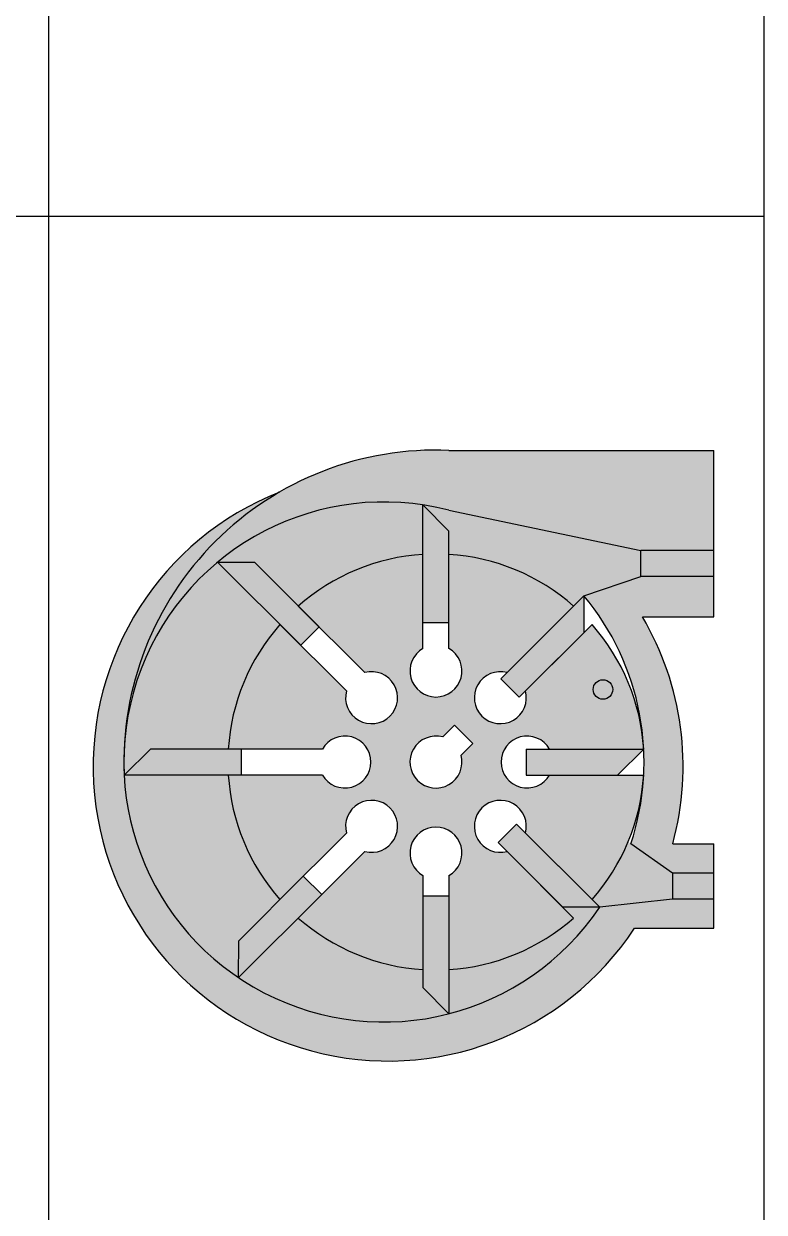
# Model space of a CAD drawing. Header units: millimetres. Extents: x -30196 to -29646, y -21694 to -21274.
# Drawn here: x -29758.1 to -29701.2, y -21602.8 to -21511.4 of the extents above; entities that cross this region are included whole.
import ezdxf

# ---------------------------------------------------------------- set-up
doc = ezdxf.new("R2010")
doc.units = ezdxf.units.MM
doc.layers.add('AM_8', color=1, linetype='Continuous', lineweight=25)

msp = doc.modelspace()

# ---------------------------------------------------------------- hatches: boundary and pattern name
at = {"layer": 'AM_8'}
h = msp.add_hatch(color=8, dxfattribs=at)
edge = h.paths.add_edge_path()
edge.add_line((-29705.03044098054, -21551.92528988093), (-29705.03044098054, -21544.21951980323))
edge.add_line((-29705.03044098054, -21544.21951980323), (-29725.40624679318, -21544.21951980323))
edge.add_arc((-29726.40624679318, -21568.19450415866), 23.9958303636972, 87.6115693426366, 177.6115693424543)
edge.add_arc((-29730.40624679318, -21568.19450415869), 20.00000000000167, 75.52248781405922, 177.1340160170988, ccw=False)
edge.add_line((-29725.40624679318, -21548.82958742766), (-29710.64838037986, -21551.92528988093))
edge.add_line((-29710.64838037986, -21551.92528988093), (-29705.03044098054, -21551.92528988093))
h = msp.add_hatch(color=8, dxfattribs=at)
edge = h.paths.add_edge_path()
edge.add_line((-29705.03044098054, -21580.98452353366), (-29705.03044098054, -21578.73452353365))
edge.add_line((-29705.03044098054, -21578.73452353365), (-29708.22577236668, -21578.73452353365))
edge.add_line((-29708.22577236668, -21578.73452353365), (-29713.81852140633, -21579.36801598312))
edge.add_arc((-29730.40541814196, -21568.19201533424), 20.00070333319303, 177.1412554969115, 326.0285050709753, ccw=False)
edge.add_arc((-29726.40624679318, -21568.19450415866), 23.99583036370038, 120.0838597444396, 177.6115693424543, ccw=False)
edge.add_arc((-29730.08547596509, -21568.51756130603), 22.67921142957539, 111.6008538728167, 326.652961886635)
edge.add_line((-29711.140252718, -21580.98452353366), (-29705.03044098054, -21580.98452353366))
h = msp.add_hatch(color=4, dxfattribs=at)
edge = h.paths.add_edge_path()
edge.add_line((-29740.35459195503, -21552.83194543446), (-29736.99072980264, -21556.19580758685))
edge.add_arc((-29726.40624679318, -21568.19450415866), 15.99999999999996, 93.5833216984849, 131.4166783015828, ccw=False)
edge.add_line((-29727.40624679318, -21552.22578473599), (-29727.40624679319, -21548.4207842254))
edge.add_arc((-29730.40624679319, -21568.19450415869), 20.00000000000203, 81.37307344133279, 129.754618054288)
edge.add_line((-29743.19626616817, -21552.81869834607), (-29740.35459195503, -21552.83194543446))
h = msp.add_hatch(color=4, dxfattribs=at)
edge = h.paths.add_edge_path()
edge.add_line((-29727.40624679319, -21548.4207842254), (-29725.40624679319, -21550.43951843747))
edge.add_line((-29725.40624679319, -21550.43951843747), (-29725.40624679319, -21552.22578473599))
edge.add_arc((-29726.40624679318, -21568.19450415866), 15.99999999999949, 48.58332169857408, 86.41667830158008, ccw=False)
edge.add_line((-29715.82176378375, -21556.19580758682), (-29715.03044098058, -21555.40448478368))
edge.add_line((-29715.03044098058, -21555.40448478368), (-29710.64838037986, -21553.92528988092))
edge.add_line((-29710.64838037986, -21553.92528988092), (-29710.64838037986, -21551.92528988092))
edge.add_line((-29710.64838037986, -21551.92528988092), (-29725.40624679318, -21548.82958742765))
edge.add_arc((-29730.40624679316, -21568.1945041587), 20.00000000000228, 75.52248781411483, 81.37307344139617)
for color, points in [(5, [(-29727.40624679319, -21557.45418666798), (-29725.40624679318, -21557.45418666798), (-29725.40624679319, -21552.22578473599), (-29725.40624679319, -21550.43951843747), (-29727.40624679319, -21548.4207842254), (-29727.40624679319, -21552.22578473599), (-29727.40624679319, -21554.35938536773)]), (4, [(-29705.03044098054, -21551.92528988092), (-29710.64838037986, -21551.92528988092), (-29710.64838037986, -21553.92528988092), (-29705.03044098054, -21553.92528988092)]), (6, [(-29736.80868604383, -21559.2062784704), (-29735.39447248146, -21557.79206490802), (-29739.09151094234, -21554.09502644715), (-29740.35459195503, -21552.83194543447), (-29743.19626616816, -21552.81869834607), (-29740.50572450472, -21555.50924000953), (-29738.99704102967, -21557.01792348457)]), (20, [(-29721.41802110491, -21561.79206490802), (-29720.00380754254, -21563.20627847039), (-29716.30676908166, -21559.50924000951), (-29715.04368806898, -21558.24615899683), (-29715.03044098058, -21555.40448478368), (-29717.72098264404, -21558.09502644714), (-29719.22966611908, -21559.60370992218)]), (96, [(-29741.34782870605, -21569.19450415868), (-29741.34782870605, -21567.19450415867), (-29746.57623063803, -21567.19450415868), (-29748.36249693655, -21567.19450415868), (-29750.38123114862, -21569.19450415868), (-29746.57623063803, -21569.19450415868), (-29744.4426300063, -21569.19450415868)]), (241, [(-29719.46466488031, -21567.19450415866), (-29719.46466488031, -21569.19450415867), (-29714.23626294833, -21569.19450415866), (-29712.44999664981, -21569.19450415866), (-29710.43126243774, -21567.19450415866), (-29714.23626294833, -21567.19450415866), (-29716.36986358006, -21567.19450415866)]), (3, [(-29720.20610153066, -21572.98043585879), (-29721.62031509304, -21574.39464942117), (-29717.92327663215, -21578.09168788203), (-29715.82176378367, -21580.19320073043), (-29713.81852140633, -21579.36801598312), (-29716.50906306978, -21576.67747431966), (-29718.01774654483, -21575.16879084461)]), (18, [(-29735.19217849331, -21578.39464942119), (-29736.60639205569, -21576.98043585881), (-29740.30343051655, -21580.67747431969), (-29741.56651152925, -21581.94055533237), (-29741.57975861764, -21584.78222954552), (-29738.88921695418, -21582.09168788207), (-29737.38053347914, -21580.58300440702)]), (256, [(-29705.03044098054, -21576.73452353366), (-29708.22577236668, -21576.73452353366), (-29708.22577236668, -21578.73452353366), (-29705.03044098054, -21578.73452353366)]), (50, [(-29725.40624679316, -21578.52601844715), (-29727.40624679317, -21578.52601844715), (-29727.40624679315, -21583.75442037914), (-29727.40624679316, -21585.54068667765), (-29725.40624679316, -21587.55942088972), (-29725.40624679315, -21583.75442037914), (-29725.40624679316, -21581.6208197474)])]:
    msp.add_hatch(color=color, dxfattribs=at).paths.add_polyline_path(points)
h = msp.add_hatch(color=4, dxfattribs=at)
edge = h.paths.add_edge_path()
edge.add_line((-29750.38123114859, -21569.19450415946), (-29748.36249693655, -21567.19450415867))
edge.add_line((-29748.36249693655, -21567.19450415867), (-29742.37496621586, -21567.19450415867))
edge.add_arc((-29726.40624679318, -21568.19450415866), 15.99999999999972, 138.5833216985092, 176.4166783015671, ccw=False)
edge.add_line((-29738.40494336501, -21557.61002114922), (-29743.19626616817, -21552.81869834607))
edge.add_arc((-29730.40624679318, -21568.19450415869), 20.00000000000394, 129.754618054296, 177.1340160161286)
edge.add_arc((-29726.40624679318, -21568.19450415864), 23.99583036369888, 177.6115693417065, 182.3884306593368)
h = msp.add_hatch(color=54, dxfattribs=at)
edge = h.paths.add_edge_path()
edge.add_line((-29736.60639205569, -21576.98043585881), (-29733.28784591406, -21573.66188971718))
edge.add_arc((-29731.35599426148, -21573.14425162696), 2.000000000002827, -104.99999999963848, 195.0000000002965, ccw=False)
edge.add_line((-29731.87363235168, -21575.07610327955), (-29735.19217849331, -21578.39464942119))
edge.add_line((-29735.19217849331, -21578.39464942119), (-29736.99072980262, -21580.19320073049))
edge.add_arc((-29726.40624679318, -21568.19450415866), 16.00000000000125, 228.5833216984907, 266.4166783015151)
edge.add_line((-29727.40624679318, -21584.16322358133), (-29727.40624679317, -21578.52601844715))
edge.add_line((-29727.40624679317, -21578.52601844715), (-29727.40624679317, -21576.92655496623))
edge.add_arc((-29726.40624679318, -21575.19450415867), 1.999999999995739, -59.99999999947232, 240.0000000001702, ccw=False)
edge.add_line((-29725.40624679317, -21576.92655496622), (-29725.40624679316, -21578.52601844715))
edge.add_line((-29725.40624679316, -21578.52601844715), (-29725.40624679317, -21584.16322358133))
edge.add_arc((-29726.40624679318, -21568.19450415867), 15.99999999999768, 273.5833216985247, 311.4166783018132)
edge.add_line((-29715.82176378367, -21580.19320073043), (-29716.66019561946, -21579.35476889473))
edge.add_line((-29716.66019561946, -21579.35476889473), (-29720.93886123465, -21575.07610327955))
edge.add_arc((-29721.45649932488, -21573.14425162697), 2.00000000000471, -14.99999999920891, 285.0000000004978, ccw=False)
edge.add_line((-29719.52464767229, -21573.66188971715), (-29714.40755022134, -21578.77898716809))
edge.add_arc((-29726.40624679318, -21568.19450415866), 16.00000000000012, 318.5833216985741, 356.4166783015281)
edge.add_line((-29710.43752737051, -21569.19450415866), (-29712.44999664981, -21569.19450415866))
edge.add_line((-29712.44999664981, -21569.19450415866), (-29717.6741959856, -21569.19450415866))
edge.add_arc((-29719.40624679317, -21568.19450415867), 1.999999999998889, 30.00000000047561, 330.0000000002223, ccw=False)
edge.add_line((-29717.67419598561, -21567.19450415866), (-29710.4375273705, -21567.19450415866))
edge.add_arc((-29726.40624679317, -21568.19450415867), 16.00000000000153, 3.583321698536893, 41.41667830169428)
edge.add_line((-29714.40755022138, -21557.61002114919), (-29715.04368806898, -21558.24615899683))
edge.add_line((-29715.04368806898, -21558.24615899683), (-29719.5246476723, -21562.72711860014))
edge.add_arc((-29721.45649932488, -21563.24475669036), 2.00000000000471, -284.9999999996385, 15.000000000497778, ccw=False)
edge.add_line((-29720.93886123468, -21561.31290503778), (-29715.82176378375, -21556.19580758683))
edge.add_arc((-29726.40624679319, -21568.19450415866), 15.99999999999675, 48.58332169852869, 86.41667830150129)
edge.add_line((-29725.40624679318, -21552.22578473599), (-29725.40624679318, -21557.45418666798))
edge.add_line((-29725.40624679318, -21557.45418666798), (-29725.40624679319, -21559.46245335109))
edge.add_arc((-29726.40624679318, -21561.19450415866), 1.999999999995739, -239.99999999947227, 60.00000000017019, ccw=False)
edge.add_line((-29727.40624679319, -21559.4624533511), (-29727.40624679319, -21557.45418666798))
edge.add_line((-29727.40624679319, -21557.45418666798), (-29727.40624679319, -21552.22578473599))
edge.add_arc((-29726.40624679318, -21568.19450415866), 15.99999999999768, 93.58332169852468, 131.4166783018132)
edge.add_line((-29736.99072980269, -21556.19580758689), (-29735.39447248146, -21557.79206490803))
edge.add_line((-29735.39447248146, -21557.79206490803), (-29731.8736323517, -21561.31290503779))
edge.add_arc((-29731.35599426149, -21563.24475669037), 1.999999999998371, -195.0000000000215, 105.0000000002228, ccw=False)
edge.add_line((-29733.28784591406, -21562.72711860016), (-29736.80868604383, -21559.2062784704))
edge.add_line((-29736.80868604383, -21559.2062784704), (-29738.40494336501, -21557.61002114923))
edge.add_arc((-29726.40624679318, -21568.19450415867), 15.99999999999916, 138.5833216985189, 176.4166783015013)
edge.add_line((-29742.37496621585, -21567.19450415867), (-29741.34782870605, -21567.19450415867))
edge.add_line((-29741.34782870605, -21567.19450415867), (-29735.13829760075, -21567.19450415867))
edge.add_arc((-29733.40624679318, -21568.19450415866), 1.999999999998889, -149.9999999997571, 150.0000000002223, ccw=False)
edge.add_line((-29735.13829760074, -21569.19450415867), (-29741.34782870605, -21569.19450415868))
edge.add_line((-29741.34782870605, -21569.19450415868), (-29742.37496621585, -21569.19450415866))
edge.add_arc((-29726.40624679318, -21568.19450415866), 16.0000000000038, 183.5833216984581, 221.4166783016391)
edge.add_line((-29738.40494336498, -21578.77898716814), (-29736.60639205569, -21576.98043585881))
edge = h.paths.add_edge_path(flags=16)
edge.add_arc((-29713.56740575179, -21562.6120171937), 0.7500000000031581, -155.48263724044773, 191.4591559025154, ccw=False)
edge.add_arc((-29713.56740575179, -21562.6120171937), 0.7500000000034067, 191.4591559025154, 204.5173627595523, ccw=False)
edge = h.paths.add_edge_path(flags=16)
edge.add_line((-29724.99203323081, -21565.3660770339), (-29723.57781966843, -21566.78029059628))
edge.add_line((-29723.57781966843, -21566.78029059628), (-29724.4743951406, -21567.67686606845))
edge.add_arc((-29726.40624679318, -21568.19450415866), 2.000000000000944, -284.9999999999674, 15.000000000095213, ccw=False)
edge.add_line((-29725.88860870297, -21566.26265250607), (-29724.99203323081, -21565.3660770339))
h = msp.add_hatch(color=8, dxfattribs=at)
edge = h.paths.add_edge_path()
edge.add_line((-29705.03044098054, -21557.0209923342), (-29705.03044098054, -21553.92528988093))
edge.add_line((-29705.03044098054, -21553.92528988093), (-29710.64838037986, -21553.92528988093))
edge.add_line((-29710.64838037986, -21553.92528988093), (-29715.03044098058, -21555.40448478368))
edge.add_arc((-29730.4327371807, -21568.19951529851), 20.02357445891537, -18.29323982896301, 39.71716751412907, ccw=False)
edge.add_line((-29711.42110375283, -21574.48452353366), (-29708.22577236668, -21576.73452353365))
edge.add_line((-29708.22577236668, -21576.73452353365), (-29705.03044098054, -21576.73452353365))
edge.add_line((-29705.03044098054, -21576.73452353365), (-29705.03044098054, -21574.48452353366))
edge.add_line((-29705.03044098054, -21574.48452353366), (-29708.20530245478, -21574.48452353366))
edge.add_arc((-29730.08547596509, -21568.51756130603), 22.67921142957379, 344.7457534266397, 390.458957127922)
edge.add_line((-29710.53616567191, -21557.02099233401), (-29705.03044098054, -21557.0209923342))
h = msp.add_hatch(color=0, dxfattribs=at)
edge = h.paths.add_edge_path()
edge.add_arc((-29713.56740575179, -21562.6120171937), 0.7499999999960273, 146.4591559026259, 424.2612381732924)
edge.add_arc((-29713.56740575179, -21562.6120171937), 0.7499999999972446, 64.26123817329231, 146.4591559026259)
h = msp.add_hatch(color=4, dxfattribs=at)
edge = h.paths.add_edge_path()
edge.add_line((-29741.56651152925, -21581.94055533237), (-29738.404943365, -21578.77898716812))
edge.add_arc((-29726.40624679319, -21568.19450415866), 15.99999999999755, 183.5833216984727, 221.416678301573, ccw=False)
edge.add_line((-29742.37496621586, -21569.19450415866), (-29750.38123114859, -21569.19450415947))
edge.add_arc((-29730.40624679319, -21568.1945041587), 20.00000000000208, 182.8659839848004, 236.0357445506686)
edge.add_line((-29741.57975861765, -21584.78222954552), (-29741.56651152925, -21581.94055533237))
h = msp.add_hatch(color=256, dxfattribs=at)
edge = h.paths.add_edge_path()
edge.add_line((-29708.22577236669, -21578.73452353366), (-29708.22577236668, -21576.73452353366))
edge.add_line((-29708.22577236668, -21576.73452353366), (-29711.63342921298, -21574.33973489006))
edge.add_arc((-29726.40624679318, -21568.19450415867), 16.00000000000093, 318.58332169849075, 337.4135536778807, ccw=False)
edge.add_line((-29714.40755022135, -21578.77898716811), (-29713.81852140634, -21579.36801598313))
edge.add_line((-29713.81852140634, -21579.36801598313), (-29710.82862563852, -21579.02934954554))
edge.add_line((-29710.82862563852, -21579.02934954554), (-29708.22577236669, -21578.73452353366))
h = msp.add_hatch(color=256, dxfattribs=at)
edge = h.paths.add_edge_path()
edge.add_arc((-29730.40624679318, -21568.19450415869), 19.99999999999808, 284.4775121859636, 326.0357445507755)
edge.add_line((-29713.81852140633, -21579.36801598312), (-29714.94891876627, -21579.36274638758))
edge.add_arc((-29726.40624679319, -21568.19450415867), 16.0000000000069, 273.58332169853605, 315.732025523179, ccw=False)
edge.add_line((-29725.40624679317, -21584.16322358134), (-29725.40624679317, -21587.55942088972))
h = msp.add_hatch(color=4, dxfattribs=at)
edge = h.paths.add_edge_path()
edge.add_line((-29725.40624679316, -21587.55942088972), (-29727.40624679316, -21585.54068667765))
edge.add_line((-29727.40624679316, -21585.54068667765), (-29727.40624679317, -21584.16322358133))
edge.add_arc((-29726.40624679318, -21568.19450415866), 15.99999999999586, 228.5833216985103, 266.41667830157934, ccw=False)
edge.add_line((-29736.99072980262, -21580.19320073049), (-29741.57975861764, -21584.78222954551))
edge.add_arc((-29730.40624679318, -21568.19450415869), 19.99999999999851, 236.0357445506627, 284.4775121859838)

# ---------------------------------------------------------------- linework, layer by layer
for p, q in [((-29756.16855270931, -21526.19450415869), (-29756.16855270931, -21442.19450415869)), ((-29701.16855270931, -21526.19450415868), (-29701.16855270931, -21442.19450415869)), ((-30141.16855270931, -21526.19450415868), (-29701.16855270931, -21526.19450415869)), ((-29756.16855270931, -21610.19450415869), (-29756.16855270931, -21526.19450415869)), ((-29701.16855270931, -21610.19450415868), (-29701.16855270931, -21526.19450415869))]:
    msp.add_line(p, q)
at = {"lineweight": 30}
for p, q in [((-29725.40624679318, -21544.21951980323), (-29705.03044098054, -21544.21951980323)), ((-29705.03044098054, -21548.82958742766), (-29705.03044098054, -21544.21951980323)), ((-29725.40624679318, -21548.82958742766), (-29710.64838037986, -21551.92528988093)), ((-29705.03044098054, -21557.0209923342), (-29705.03044098054, -21548.82958742766)), ((-29705.03044098054, -21551.92528988093), (-29710.64838037986, -21551.92528988093)), ((-29710.64838037986, -21553.92528988093), (-29710.64838037986, -21551.92528988093)), ((-29727.40624679319, -21559.4624533511), (-29727.40624679319, -21552.22578473599)), ((-29725.40624679319, -21559.46245335109), (-29725.40624679319, -21552.22578473599)), ((-29715.03044098058, -21555.40448478368), (-29710.64838037986, -21553.92528988093)), ((-29705.03044098054, -21553.92528988093), (-29710.64838037986, -21553.92528988093)), ((-29731.8736323517, -21561.31290503779), (-29736.99072980264, -21556.19580758685)), ((-29720.93886123468, -21561.31290503778), (-29715.82176378375, -21556.19580758683)), ((-29710.53616567191, -21557.02099233401), (-29705.03044098054, -21557.0209923342)), ((-29733.28784591406, -21562.72711860016), (-29738.40494336501, -21557.61002114923)), ((-29719.5246476723, -21562.72711860014), (-29714.40755022137, -21557.6100211492)), ((-29724.99203323081, -21565.3660770339), (-29725.88860870296, -21566.26265250608)), ((-29724.99203323081, -21565.3660770339), (-29723.57781966843, -21566.78029059628)), ((-29735.13829760075, -21567.19450415867), (-29742.37496621585, -21567.19450415868)), ((-29723.57781966843, -21566.78029059628), (-29724.47439514059, -21567.67686606845)), ((-29717.67419598561, -21567.19450415866), (-29710.4375273705, -21567.19450415866)), ((-29735.13829760074, -21569.19450415867), (-29742.37496621585, -21569.19450415868)), ((-29717.6741959856, -21569.19450415866), (-29710.4375273705, -21569.19450415866)), ((-29733.28784591406, -21573.66188971718), (-29738.40494336499, -21578.77898716812)), ((-29719.5246476723, -21573.66188971716), (-29714.40755022134, -21578.77898716809)), ((-29708.22577236668, -21576.73452353365), (-29711.42110375283, -21574.48452353366)), ((-29708.20530245478, -21574.48452353366), (-29705.03044098054, -21574.48452353366)), ((-29705.03044098054, -21580.98452353365), (-29705.03044098054, -21574.48452353366)), ((-29731.87363235168, -21575.07610327955), (-29736.99072980262, -21580.19320073049)), ((-29720.93886123465, -21575.07610327955), (-29715.82176378371, -21580.19320073047)), ((-29727.40624679317, -21576.92655496623), (-29727.40624679317, -21584.16322358133)), ((-29725.40624679317, -21576.92655496623), (-29725.40624679317, -21584.16322358133)), ((-29705.03044098054, -21576.73452353365), (-29708.22577236668, -21576.73452353365)), ((-29708.22577236668, -21576.73452353365), (-29708.22577236668, -21578.73452353365)), ((-29708.22577236668, -21578.73452353365), (-29713.81852140634, -21579.36801598312)), ((-29705.03044098054, -21578.73452353365), (-29708.22577236668, -21578.73452353365)), ((-29711.140252718, -21580.98452353366), (-29705.03044098054, -21580.98452353366))]:
    msp.add_line(p, q, dxfattribs=at)
at = {"color": 20, "lineweight": 30}
for p, q in [((-29727.40624679319, -21557.45418666798), (-29727.40624679319, -21548.4207842254)), ((-29727.40624679319, -21548.4207842254), (-29725.40624679319, -21550.43951843747)), ((-29725.40624679318, -21557.45418666798), (-29725.40624679319, -21550.43951843747)), ((-29736.80868604383, -21559.2062784704), (-29743.19626616816, -21552.81869834607)), ((-29743.19626616816, -21552.81869834607), (-29740.35459195503, -21552.83194543447)), ((-29735.39447248146, -21557.79206490802), (-29740.35459195503, -21552.83194543447)), ((-29721.41802110491, -21561.79206490802), (-29715.03044098058, -21555.40448478368)), ((-29715.03044098058, -21555.40448478368), (-29715.04368806898, -21558.24615899683)), ((-29727.40624679319, -21557.45418666798), (-29725.40624679318, -21557.45418666798)), ((-29736.80868604383, -21559.2062784704), (-29735.39447248146, -21557.79206490802)), ((-29720.00380754254, -21563.20627847039), (-29715.04368806898, -21558.24615899683)), ((-29721.41802110491, -21561.79206490802), (-29720.00380754254, -21563.20627847039)), ((-29750.38123114862, -21569.19450415868), (-29748.36249693655, -21567.19450415868)), ((-29741.34782870605, -21567.19450415867), (-29748.36249693655, -21567.19450415868)), ((-29741.34782870605, -21569.19450415868), (-29741.34782870605, -21567.19450415867)), ((-29719.46466488031, -21567.19450415866), (-29710.43126243774, -21567.19450415866)), ((-29719.46466488031, -21567.19450415866), (-29719.46466488031, -21569.19450415867)), ((-29710.43126243774, -21567.19450415866), (-29712.44999664981, -21569.19450415866)), ((-29741.34782870605, -21569.19450415868), (-29750.38123114862, -21569.19450415868)), ((-29719.46466488031, -21569.19450415867), (-29712.44999664981, -21569.19450415866)), ((-29720.20610153066, -21572.98043585879), (-29721.62031509304, -21574.39464942117)), ((-29720.20610153066, -21572.98043585879), (-29713.81852140633, -21579.36801598312)), ((-29721.62031509304, -21574.39464942117), (-29716.66019561948, -21579.35476889473)), ((-29736.60639205569, -21576.98043585881), (-29741.56651152925, -21581.94055533237)), ((-29735.19217849331, -21578.39464942119), (-29736.60639205569, -21576.98043585881)), ((-29735.19217849331, -21578.39464942119), (-29741.57975861764, -21584.78222954552)), ((-29727.40624679317, -21578.52601844715), (-29727.40624679316, -21585.54068667765)), ((-29725.40624679316, -21578.52601844715), (-29727.40624679317, -21578.52601844715)), ((-29725.40624679316, -21578.52601844715), (-29725.40624679316, -21587.55942088972)), ((-29713.81852140633, -21579.36801598312), (-29716.66019561948, -21579.35476889473)), ((-29741.57975861764, -21584.78222954552), (-29741.56651152925, -21581.94055533237)), ((-29725.40624679316, -21587.55942088972), (-29727.40624679316, -21585.54068667765))]:
    msp.add_line(p, q, dxfattribs=at)
msp.add_circle((-29713.56740575179, -21562.6120171937), 0.75)
at = {"lineweight": 30}
for centre, radius, start, end in [((-29726.40624679318, -21568.19450415866), 23.99583036369871, 87.61156934256593, 182.3884306583802), ((-29730.08547596509, -21568.51756130603), 22.67921142957539, 111.6008538728155, 326.6529618866349), ((-29730.40624679318, -21568.1945041587), 20.00000000000297, 75.52248781385806, 326.0357445507993), ((-29726.40624679318, -21568.19450415866), 16, 93.58332169847198, 131.4166783018033), ((-29726.40624679318, -21568.19450415866), 16, 48.58332169857819, 86.41667830152804), ((-29730.40624679316, -21568.19450415869), 19.99999999998333, 341.6693096307529, 39.7546180544082), ((-29730.08547596509, -21568.51756130603), 22.67921142957539, 344.7457534266418, 30.45895712792107), ((-29726.40624679318, -21568.19450415866), 16, 138.5833216985103, 176.4166783015345), ((-29726.40624679318, -21568.19450415866), 16, 3.58332169846542, 41.41667830164689), ((-29726.40624679318, -21561.19450415866), 2, 120.0000000004743, 59.99999999998913), ((-29731.35599426148, -21563.24475669036), 2, 165.0000000002338, 105.0000000002236), ((-29721.45649932488, -21563.24475669036), 2, 75.0000000002347, 15.00000000016914), ((-29733.40624679318, -21568.19450415866), 2, 210.0000000002431, 150.0000000003259), ((-29726.40624679318, -21568.19450415865), 2, 75.00000000003253, 14.99999999999445), ((-29719.40624679317, -21568.19450415867), 2, 30.00000000042383, 330.0000000000283), ((-29726.40624679318, -21568.19450415866), 16, 183.5833216984654, 221.4166783016469), ((-29726.40624679318, -21568.19450415866), 16, 318.5833216985102, 356.4166783015345), ((-29731.35599426148, -21573.14425162696), 2, 255.0000000002347, 195.0000000001691), ((-29721.45649932487, -21573.14425162696), 2, 345.0000000006362, 285.0000000002205), ((-29726.40624679318, -21575.19450415866), 2, 300.0000000004244, 240.000000000455), ((-29726.40624679318, -21568.19450415866), 16, 228.5833216985782, 266.4166783015281), ((-29726.40624679318, -21568.19450415866), 16, 273.5833216984719, 311.4166783018034)]:
    msp.add_arc(centre, radius, start, end, dxfattribs=at)

doc.saveas('drawing.dxf')
